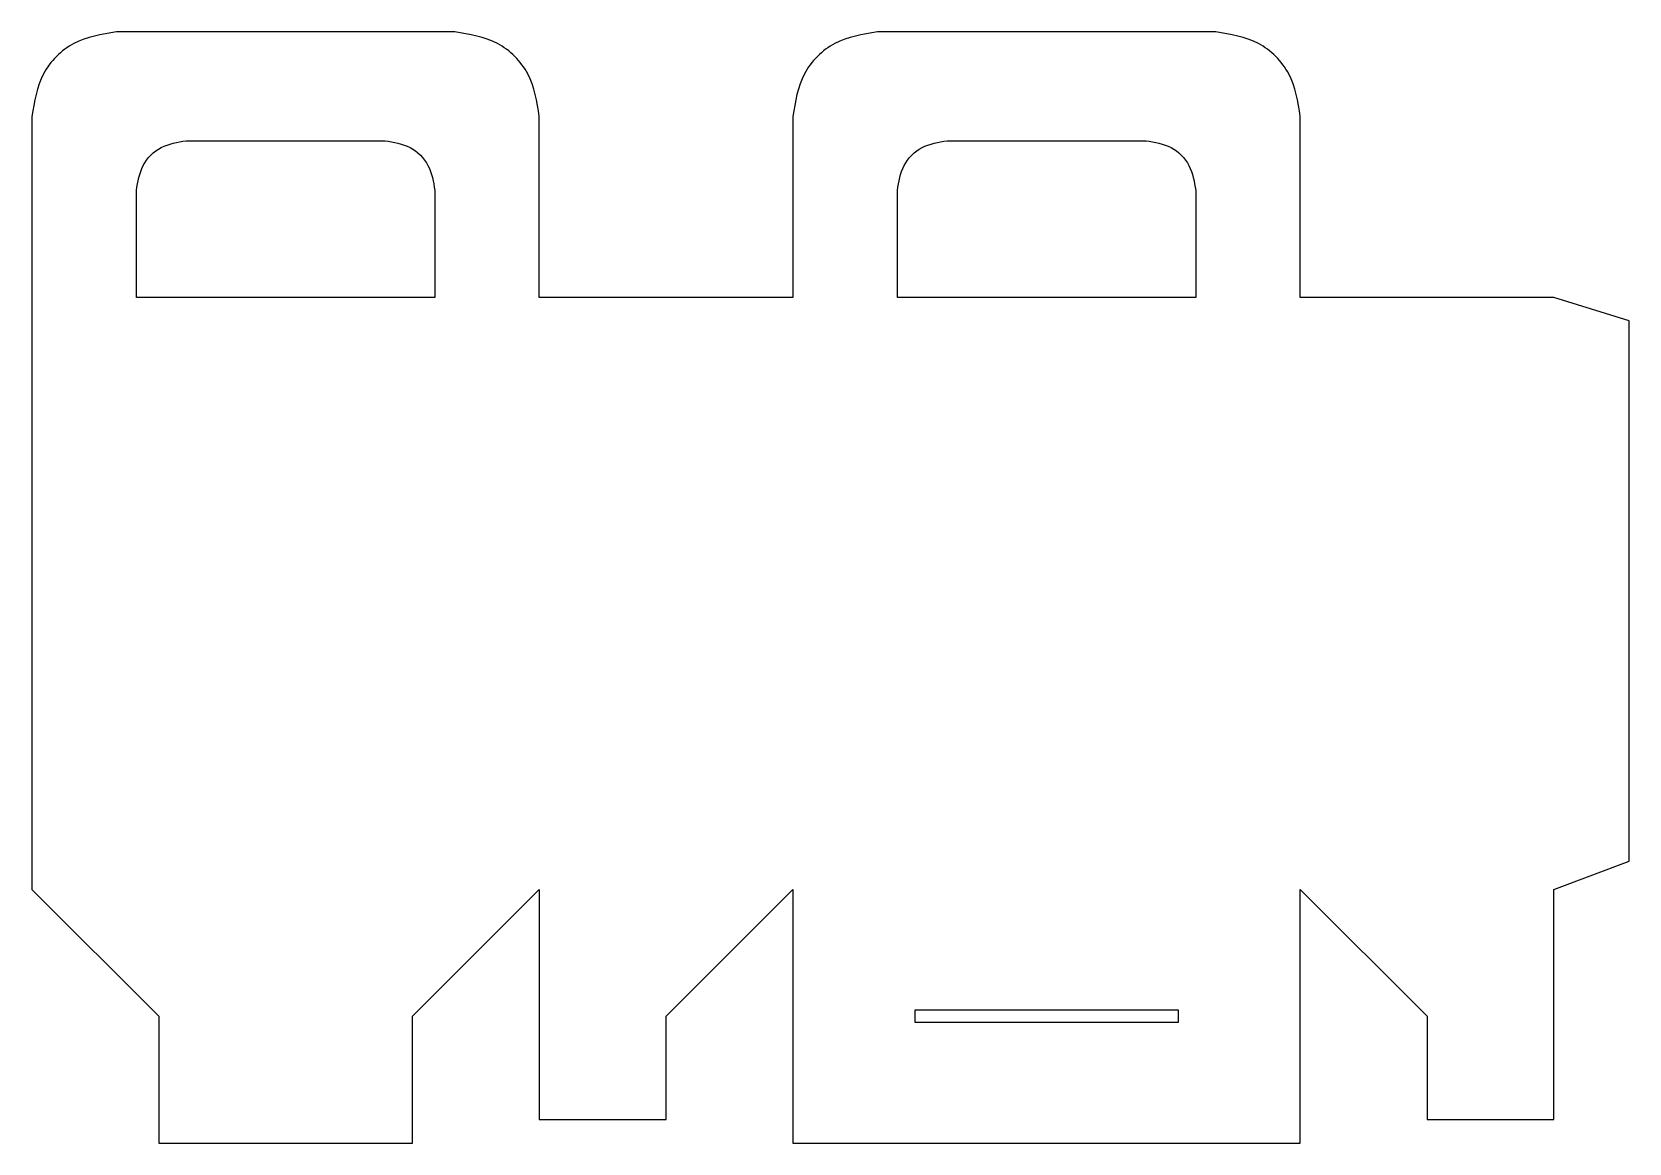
# Model space of a CAD drawing. Extents: x 0 to 214, y 0 to 149.
import ezdxf

# ---------------------------------------------------------------- set-up
doc = ezdxf.new("R2010")
doc.units = 0
doc.layers.get('0').update_dxf_attribs({"linetype": 'CONTINUOUS'})

msp = doc.modelspace()

# ---------------------------------------------------------------- linework, layer by layer
at = {"color": 7}
for points in [[(56.618858, 148.5519), (11.436491, 148.5519)], [(158.278971, 148.5519), (113.096322, 148.5519)], [(0.141111, 137.25652), (0.141111, 113.096604), (0.141111, 34.028098), (17.084322, 17.084604), (17.084322, 0.141393), (50.971027, 0.141393), (50.971027, 17.084322), (67.914238, 34.027816), (67.914238, 3.278858), (84.857449, 3.278858), (84.857449, 17.084322), (101.800942, 34.027816), (101.800942, 0.141111), (169.574351, 0.141111), (169.574351, 34.028098), (186.517562, 17.084604), (186.517562, 3.27914), (203.460773, 3.27914), (203.460773, 34.028098), (213.501111, 37.793224), (213.501111, 109.958858), (203.460773, 113.096604), (203.460773, 113.096604)], [(101.800942, 137.25652), (101.800942, 113.096604), (67.914238, 113.096604), (67.914238, 137.25652)], [(203.460773, 113.096604), (169.574351, 113.096604), (169.574351, 137.25652)], [(20.745591, 134.013222), (47.309758, 134.013222)], [(122.40514, 134.013222), (148.969871, 134.013222)], [(53.951011, 127.372251), (53.951011, 113.096604), (14.104338, 113.096604), (14.104338, 127.372251), (14.104338, 127.372251)], [(155.610842, 127.372251), (155.610842, 113.096604), (115.764169, 113.096604), (115.764169, 127.372251), (115.764169, 127.372251)], [(118.116491, 17.921676), (153.258238, 17.921676), (153.258238, 16.247251), (118.116491, 16.247251), (118.116491, 17.921676)]]:
    msp.add_lwpolyline(points, dxfattribs=at)
for points, knots in [([(11.436491, 148.5519), (9.457253, 148.241215), (5.557474, 147.62906), (1.063951, 143.135537), (0.451796, 139.235758), (0.141111, 137.25652)], [0, 0, 0, 0, 5.905883, 11.636617, 17.5425, 17.5425, 17.5425, 17.5425]), ([(67.914238, 137.25652), (67.603553, 139.235758), (66.991398, 143.135537), (62.497874, 147.62906), (58.598096, 148.241215), (56.618858, 148.5519)], [0, 0, 0, 0, 5.905883, 11.636617, 17.5425, 17.5425, 17.5425, 17.5425]), ([(113.096322, 148.5519), (111.117036, 148.241228), (107.217218, 147.629107), (102.723714, 143.135521), (102.111604, 139.235756), (101.800942, 137.25652)], [0, 0, 0, 0, 5.906004, 11.636693, 17.54256, 17.54256, 17.54256, 17.54256]), ([(169.574351, 137.25652), (169.263689, 139.235756), (168.65158, 143.135521), (164.158075, 147.629107), (160.258257, 148.241228), (158.278971, 148.5519)], [0, 0, 0, 0, 5.905867, 11.636556, 17.54256, 17.54256, 17.54256, 17.54256]), ([(14.104338, 127.372251), (14.287016, 128.535935), (14.646955, 130.828802), (17.289017, 133.470665), (19.581894, 133.830564), (20.745591, 134.013222)], [0, 0, 0, 0, 3.472331, 6.841716, 10.314099, 10.314099, 10.314099, 10.314099]), ([(47.309758, 134.013222), (48.473505, 133.830554), (50.766435, 133.470644), (53.408415, 130.828698), (53.768343, 128.535885), (53.951011, 127.372251)], [0, 0, 0, 0, 3.47252, 6.841905, 10.314099, 10.314099, 10.314099, 10.314099]), ([(115.764169, 127.372251), (115.946846, 128.535931), (116.306781, 130.828775), (118.948719, 133.470631), (121.241509, 133.830555), (122.40514, 134.013222)], [0, 0, 0, 0, 3.472328, 6.841661, 10.313852, 10.313852, 10.313852, 10.313852]), ([(148.969871, 134.013222), (150.133551, 133.830545), (152.426395, 133.47061), (155.068251, 130.828672), (155.428175, 128.535882), (155.610842, 127.372251)], [0, 0, 0, 0, 3.472328, 6.841661, 10.313852, 10.313852, 10.313852, 10.313852])]:
    msp.add_open_spline(points, degree=3, knots=knots, dxfattribs=at)

doc.saveas('drawing.dxf')
